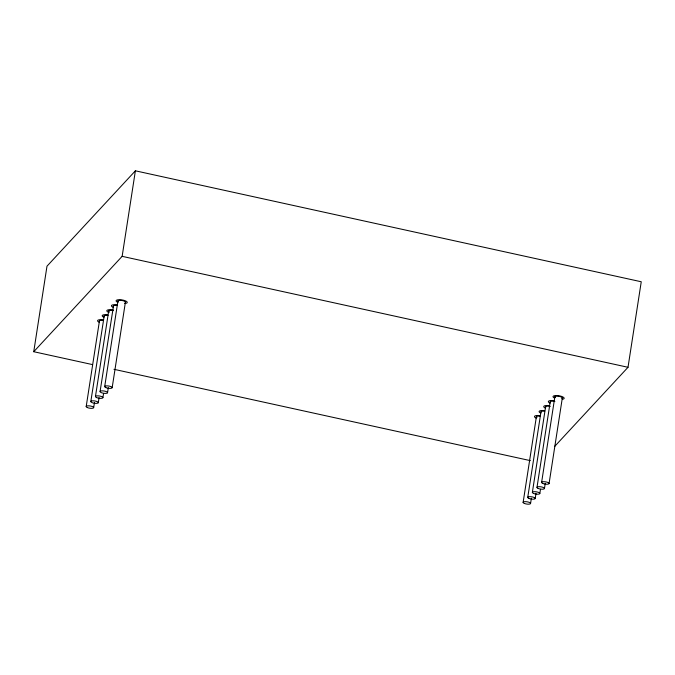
<?xml version="1.0" encoding="UTF-8"?>
<svg xmlns="http://www.w3.org/2000/svg" width="675" height="675" viewBox="0 0 675 675"><rect width="100%" height="100%" fill="white"/><g stroke="black" fill="none" stroke-linecap="round" stroke-linejoin="round"><path stroke-width="1.01" d="M92.357 364.567L33.75 351.709L46.988 266.186L135.388 170.809L641.25 281.762L628.012 367.293L554.588 446.513M86.189 406.578L99.428 321.047M90.821 401.507L91.007 401.237A3.788 1.148 8.8 0 1 94.787 400.967L95.74 401.161A3.788 1.148 8.8 0 1 98.204 402.882A3.788 1.148 8.8 0 1 94.011 403.177A3.788 1.148 8.8 0 1 90.821 401.507L104.245 315.706A3.788 1.148 8.8 0 1 108.025 315.444M93.682 407.599L94.475 402.443M95.437 396.605L108.675 311.074M98.297 402.697L99.09 397.541M100.077 391.492L100.297 391.222A3.788 1.148 8.8 0 1 104.802 391.146A3.788 1.148 8.8 0 1 107.485 392.85A3.788 1.148 8.8 0 1 103.444 393.23L102.499 393.027A3.788 1.148 8.8 0 1 100.077 391.492L113.535 305.699A3.788 1.148 8.8 0 1 117.399 305.488M33.75 351.709L122.141 256.34L135.388 170.809M102.929 397.626L103.562 393.5M104.684 386.623L117.922 301.101M107.536 392.757L108.329 387.602M112.177 387.644L125.415 302.122M523.117 502.462L536.355 416.931M527.732 497.424L540.97 411.893M530.592 503.381L531.385 498.226M532.356 492.429L545.594 406.907M535.216 498.437L536.017 493.29M536.979 487.443L550.218 401.92M539.84 493.45L540.481 489.333M541.603 482.456L554.842 396.934M544.463 488.464L545.265 483.317M549.087 483.477L562.326 397.955M122.141 256.34L628.012 367.293M113.948 369.301L530.364 460.637M541.114 412.214A3.788 1.148 8.8 0 1 544.666 411.235M536.954 417.589A3.788 1.148 8.8 0 1 539.882 416.205M118.446 301.75A3.788 1.148 8.8 0 1 121.137 300.383A3.788 1.148 8.8 0 1 125.297 302.408M562.342 399.262A5.678 1.73 8.8 0 0 563.929 398.731L564.19 398.317A5.678 1.73 8.8 0 0 556.715 395.533A5.678 1.73 8.8 0 0 554.411 398.022M555.365 397.583A3.788 1.148 8.8 0 1 558.537 396.267A3.788 1.148 8.8 0 1 561.853 398.469M550.041 403.127A5.678 1.73 8.8 0 1 548.75 401.051A5.678 1.73 8.8 0 1 553.888 400.672M550.353 402.241A3.788 1.148 8.8 0 1 554.884 401.431M540.793 413.1A5.678 1.73 8.8 0 1 539.502 411.024A5.678 1.73 8.8 0 1 544.649 410.653M545.417 408.113A5.678 1.73 8.8 0 1 544.126 406.038A5.678 1.73 8.8 0 1 549.273 405.667M545.729 407.227A3.788 1.148 8.8 0 1 550.26 406.418M536.169 418.095A5.678 1.73 8.8 0 1 534.878 416.011A5.678 1.73 8.8 0 1 540.025 415.64M109.038 312.508A5.678 1.73 8.8 0 1 106.844 310.593L107.215 310.205A5.678 1.73 8.8 0 1 113.105 309.952M109.198 311.732A3.788 1.148 8.8 0 1 109.426 310.466A3.788 1.148 8.8 0 1 113.349 310.584M117.88 302.366A5.678 1.73 8.8 0 1 117.863 299.793A5.678 1.73 8.8 0 1 126.115 301.168A5.678 1.73 8.8 0 1 124.698 303.505M99.25 322.262A5.678 1.73 8.8 0 1 97.959 320.186A5.678 1.73 8.8 0 1 103.106 319.807M99.571 321.368A3.788 1.148 8.8 0 1 103.132 320.389M104.127 316.288A3.788 1.148 8.8 0 1 104.06 315.976M103.908 317.284A5.678 1.73 8.8 0 1 102.566 315.208A5.678 1.73 8.8 0 1 107.688 314.812M113.636 306.602A3.788 1.148 8.8 0 1 113.316 305.961M113.122 307.294A5.678 1.73 8.8 0 1 111.831 305.218A5.678 1.73 8.8 0 1 116.977 304.847M87.32 407.557A3.788 1.148 8.8 0 0 93.563 407.886A3.788 1.148 8.8 0 0 88.923 405.827A3.788 1.148 8.8 0 0 87.32 407.557M528.862 498.403A3.788 1.148 8.8 0 0 535.106 498.724A3.788 1.148 8.8 0 0 530.457 496.673A3.788 1.148 8.8 0 0 528.862 498.403M524.357 503.44A3.788 1.148 8.8 0 0 530.516 503.668A3.788 1.148 8.8 0 0 525.682 501.652A3.788 1.148 8.8 0 0 524.357 503.44M105.815 387.602A3.788 1.148 8.8 0 0 112.058 387.931A3.788 1.148 8.8 0 0 107.418 385.872A3.788 1.148 8.8 0 0 105.815 387.602M542.725 483.435A3.788 1.148 8.8 0 0 548.969 483.764A3.788 1.148 8.8 0 0 544.328 481.705A3.788 1.148 8.8 0 0 542.725 483.435M533.486 493.408A3.788 1.148 8.8 0 0 539.73 493.737A3.788 1.148 8.8 0 0 535.081 491.678A3.788 1.148 8.8 0 0 533.486 493.408M538.11 488.422A3.788 1.148 8.8 0 0 544.354 488.751A3.788 1.148 8.8 0 0 539.705 486.692A3.788 1.148 8.8 0 0 538.11 488.422M96.567 397.575A3.788 1.148 8.8 0 0 102.811 397.904A3.788 1.148 8.8 0 0 98.17 395.854A3.788 1.148 8.8 0 0 96.567 397.575"/></g></svg>
